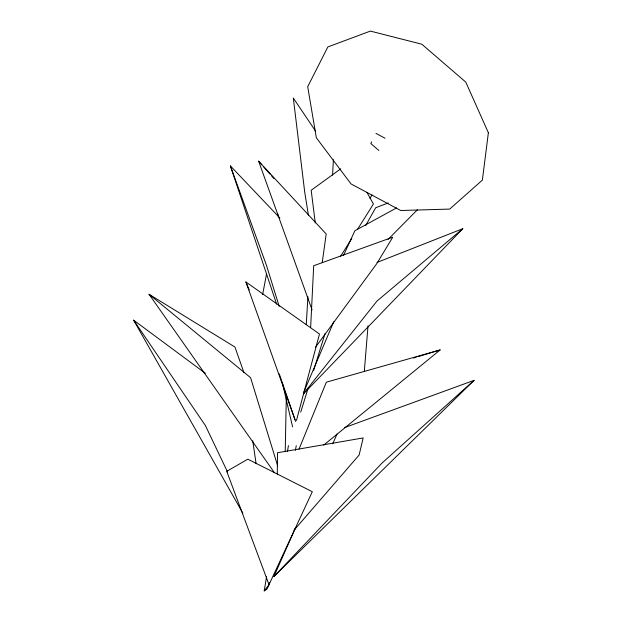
<?xml version="1.0" encoding="UTF-8"?>
<svg xmlns="http://www.w3.org/2000/svg" width="622" height="622" viewBox="0 0 622 622"><rect width="100%" height="100%" fill="white"/><g stroke="black" fill="none" stroke-linecap="round" stroke-linejoin="round"><path stroke-width="0.93" d="M277.28 474.057L277.536 452.723L363.17 437.935L359.135 455.016L294.027 530.208M285.21 451.782L286.314 397.481M310.627 327.724L313.698 265.734L392.754 237.192L376.769 263.65L315.533 347.224M332.576 175.124L333.384 159.698M306.257 324.598L307.921 296.655M364.344 370.992L368.022 325.85M322.219 262.671L326.192 233.973L258.628 161.191L312.065 309.888M264.21 590.9L269.038 584.696L226.727 471.336L247.813 459.176L312.314 491.714L266.978 589.081L264.21 590.9L266.605 576.563M287.473 451.354L288.429 445.624M262.616 294.603L266.581 273.734M277.583 215.857L277.941 213.96M269.038 584.696L269.412 582.791M295.333 450.452L296.266 445.686M296.445 420.542L319.475 334.014L245.908 281.96L295.629 421.491M300.721 412.145L308.17 388.074M313.62 370.487L325.081 333.454M298.995 449.224L326.34 382.188L440.166 349.922L323.704 445.111M303.855 392L333.757 321.706M344.464 427.641L474.081 380.345L273.937 576.47L295.489 527.821M332.716 443.789L337.023 434.063M343.554 255.354L354.859 230.746L396.595 207.888M371.692 141.855L370.836 143.55L378.868 150.47M365.752 225.475L375.665 207.756L388.291 202.92M369.966 198.294L372.018 195.005M340.475 256.497L351.795 238.459M357.456 229.44L373.418 204.024L366.887 192.276M303.326 393.913L376.909 301.157L462.807 228.686L377.01 262.453M273.937 576.47L382.056 463.032L474.081 380.345M303.388 393.975L462.807 228.686M388.05 239.462L417.362 209.801M340.763 168.834L311.179 190.262L315.268 222.917M413.49 358.008L416.25 357.176M418.093 356.616L440.166 349.922M375.983 133.396L385.057 138.255M274.457 472.736L149.039 294.276L234.945 347.037L243.964 372.679M242.891 513.267L133.629 320.151L205.322 373.262M149.039 294.276L250.588 377.686L277.661 465.808M276.611 304.119L230.397 165.926L279.908 218.019M258.628 161.191L261.8 164.791M263.705 166.953L270.057 174.152M271.324 175.591L273.867 178.467M133.629 320.151L205.4 425.549L227.535 471.966M315.486 130.978L293.312 98.027L304.733 192.26L308.426 215.274M245.908 281.96L249.235 290.039M230.397 165.926L266.519 265.493L279.185 306.327M279.278 373.892L295.007 419.656M282.474 383.385L292.589 426.832M252.734 440.773L256.108 463.717M488.371 132.774L482.369 180.108L449.706 209.085L400.739 210.508L351.026 183.925L316.341 137.773L307.703 86.707L327.856 46.938L370.393 31.1L421.817 44.209L465.792 82.12L488.371 132.774"/></g></svg>
